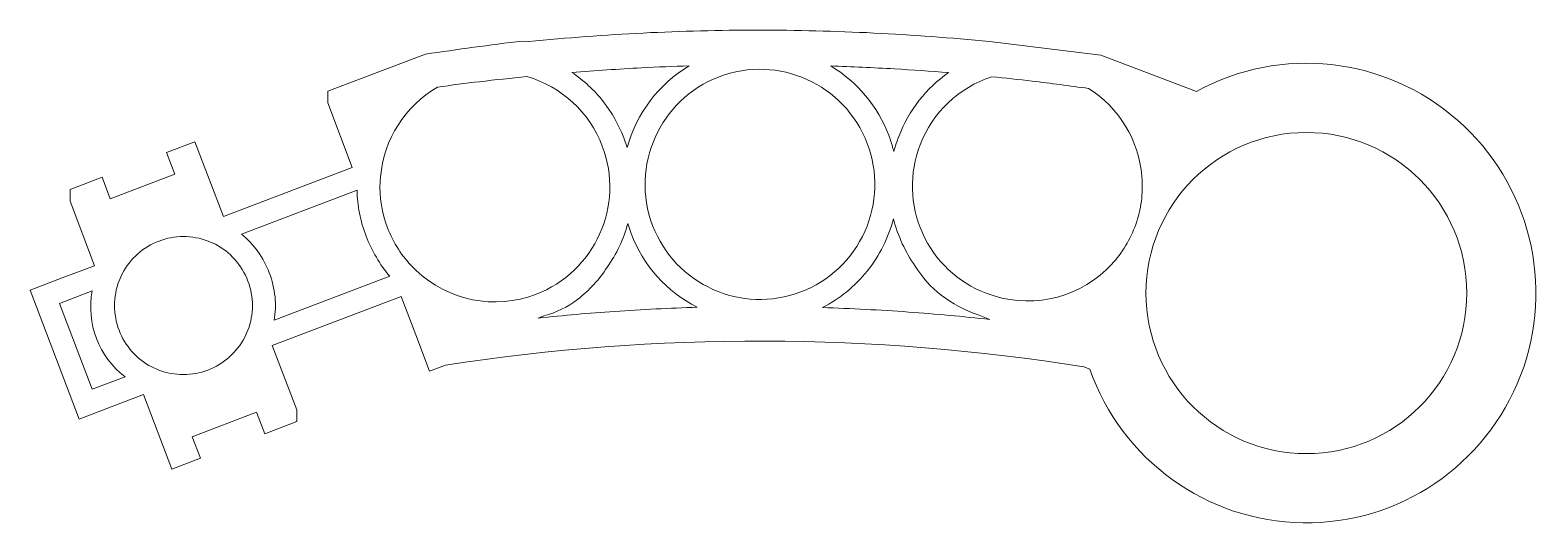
# Model space of a CAD drawing. Header units: millimetres. Extents: x -7.7 to 57.6, y 457.4 to 478.7.
import ezdxf

# ---------------------------------------------------------------- set-up
doc = ezdxf.new("R2010")
doc.units = ezdxf.units.MM
doc.header["$MEASUREMENT"] = 0
doc.layers.get('0').update_dxf_attribs({"linetype": 'CONTINUOUS', "lineweight": 0})

msp = doc.modelspace()

# ---------------------------------------------------------------- linework, layer by layer
for p, q in [((13.671, 478.268), (13.958, 478.246)), ((38.767, 477.65), (33.943, 478.246)), ((9.473, 477.697), (5.237, 476.094)), ((42.919, 476.089), (38.767, 477.65)), ((5.237, 475.594), (5.237, 476.094)), ((5.237, 475.594), (6.303, 472.792)), ((-0.522, 473.896), (-1.75, 473.433)), ((0.711, 470.668), (-0.522, 473.896)), ((-1.75, 473.433), (-1.392, 472.496)), ((-4.541, 472.367), (-5.937, 471.838)), ((-4.192, 471.438), (-4.541, 472.367)), ((-1.392, 472.496), (-4.192, 471.438)), ((6.303, 472.792), (0.711, 470.668)), ((-5.937, 471.838), (-5.937, 471.338)), ((-5.937, 471.338), (-4.88, 468.536)), ((-4.88, 468.536), (-6.276, 468.007)), ((-6.276, 468.007), (-7.671, 467.481)), ((-7.671, 467.481), (-5.548, 461.889)), ((2.834, 465.079), (8.426, 467.2)), ((8.426, 467.2), (9.064, 465.537)), ((3.901, 462.288), (2.834, 465.079)), ((9.064, 465.537), (9.659, 463.972)), ((9.659, 463.972), (10.34, 464.23)), ((38.039, 464.149), (38.295, 464.052)), ((-4.153, 462.418), (-2.747, 462.955)), ((-2.747, 462.955), (-1.526, 459.717)), ((-5.548, 461.889), (-4.153, 462.418)), ((-0.644, 461.119), (2.147, 462.185)), ((2.147, 462.185), (2.506, 461.248)), ((2.506, 461.248), (3.901, 461.788)), ((3.901, 462.288), (3.901, 461.788)), ((-0.285, 460.193), (-0.644, 461.119)), ((-1.526, 459.717), (-0.285, 460.193))]:
    msp.add_line(p, q)
for points in [[(18.075, 474.078, 0.077823), (17.184, 475.655, 0.076395), (15.832, 476.91, -0.005371), (18.852, 477.108, -0.007873), (20.915, 477.189, 0.194251), (18.224, 473.65), (18.075, 474.078)], [(28.64, 473.83, -0.415192), (25.759, 467.4, -0.413691), (19.33, 470.28, -0.413162), (22.211, 476.719, -0.414145), (28.64, 473.83)], [(30.006, 474.128, 0.013291), (29.864, 473.726, 0.02236), (29.796, 473.481, 0.004326), (29.632, 474.027, 0.014539), (29.577, 474.187, 0.16748), (27.055, 477.189, -0.00559), (29.816, 477.063, -0.006552), (32.169, 476.899, 0.076515), (30.894, 475.7, 0.074146), (30.006, 474.128)], [(14.257, 467.29, -0.287831), (9.074, 468.328), (8.934, 468.466, -0.052854), (8.303, 469.249, -0.050815), (7.828, 470.182, -0.102063), (7.509, 472.185), (7.529, 472.384, -0.24494), (10.001, 476.272, -0.00509), (11.828, 476.507, -0.004547), (13.879, 476.73, -0.236269), (17.148, 473.72, -0.414028), (14.257, 467.29)], [(40.551, 472.415), (40.561, 472.216, -0.054425), (40.512, 471.2, -0.053487), (40.242, 470.201, -0.100953), (39.146, 468.497), (39.006, 468.356, -0.287067), (33.803, 467.341, -0.415558), (30.933, 473.768, -0.226917), (34.042, 476.719, -0.007068), (35.789, 476.533, -0.005027), (38.239, 476.213, -0.236584), (40.551, 472.415)], [(2.705, 468.227, 0.06475), (2.206, 469.152, 0.065968), (1.499, 469.903), (6.513, 471.805, 0.044697), (6.616, 470.814, 0.043134), (6.901, 469.822, 0.041118), (7.347, 468.898, 0.041962), (7.928, 468.078), (2.914, 466.173, 0.069681), (2.952, 467.186, 0.065961), (2.705, 468.227)], [(14.367, 466.263), (14.616, 466.364, 0.100766), (16.078, 467.077, 0.086609), (17.357, 468.466, 0.043118), (17.89, 469.379, 0.043491), (18.254, 470.362), (18.393, 469.931, 0.186024), (21.264, 466.733, 0.009334), (17.679, 466.556, 0.010074), (14.367, 466.263)], [(30.723, 468.516, 0.091045), (31.848, 467.262, 0.084168), (33.454, 466.404), (33.963, 466.204, 0.010209), (30.43, 466.528, 0.009685), (26.697, 466.722, 0.106995), (28.641, 468.303, 0.105702), (29.776, 470.57, 0.045155), (30.161, 469.489, 0.046146), (30.723, 468.516)], [(0.044, 464.013, -0.182868), (-2.089, 464.013), (-2.398, 464.151, -0.184268), (-3.814, 465.746, -0.182216), (-3.814, 467.878), (-3.674, 468.187, -0.090804), (-3, 469.049, -0.092576), (-2.079, 469.602, -0.093671), (-1.035, 469.8, -0.089911), (0.054, 469.602), (0.363, 469.464, -0.091831), (1.204, 468.809, -0.08886), (1.778, 467.869, -0.181041), (1.778, 465.737), (1.638, 465.436, -0.181394), (0.044, 464.013)], [(-4.985, 463.183), (-3.55, 463.72, -0.285719), (-4.976, 467.448), (-6.401, 466.902), (-4.985, 463.183)]]:
    msp.add_lwpolyline(points, format="xyb", close=True)
at = {"linetype": 'Continuous'}
msp.add_circle((47.688, 467.35), 6.957, dxfattribs=at)
for centre, radius, start, end in [((32.9, 321.03), 158.409, 96.97234, 98.50486), ((23.899, 378.495), 100.245, 90.00003, 95.69108), ((23.899, 376.412), 102.328, 84.36718, 90.00006), ((23.93, 375.941), 89.329, 80.91209, 98.75043)]:
    msp.add_arc(centre, radius, start, end)
at = {"color": 7, "linetype": 'Continuous', "lineweight": 0}
msp.add_arc((47.688, 467.35), 9.955, 199.35, 118.62101, dxfattribs=at)

doc.saveas('drawing.dxf')
